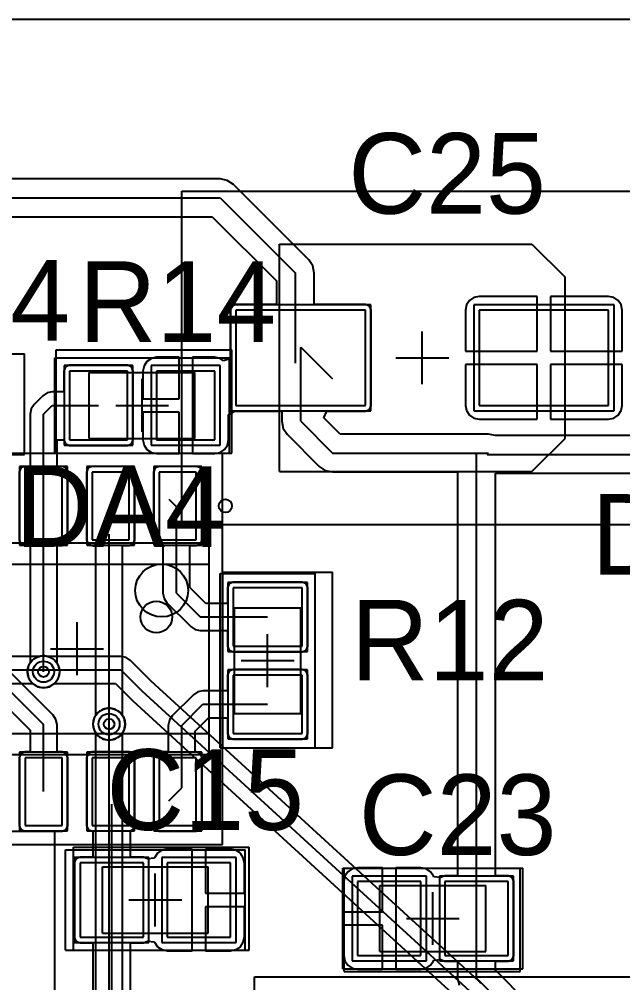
# Model space of a CAD drawing. Header units: millimetres. Extents: x 33 to 142, y 42 to 97.
# Drawn here: x 70.68 to 82.09, y 78.19 to 96.4 of the extents above; entities that cross this region are included whole.
import ezdxf

# ---------------------------------------------------------------- set-up
doc = ezdxf.new("R2010")
doc.units = ezdxf.units.MM
for name, color, linetype in [('BottomLayer', 5, 'Continuous'), ('BottomSolder', 6, 'Continuous'), ('Mechanical13', 56, 'Continuous'), ('Mechanical15', 56, 'Continuous'), ('MultiLayer', 9, 'Continuous'), ('TopLayer', 1, 'Continuous'), ('TopOverlay', 2, 'Continuous'), ('TopPaste', 8, 'Continuous'), ('TopSolder', 216, 'Continuous'), ('ViaHoleLayer', 16, 'Continuous')]:
    doc.layers.add(name, color=color, linetype=linetype)

msp = doc.modelspace()

# ---------------------------------------------------------------- linework, layer by layer
at = {"layer": 'BottomLayer'}
for p, q in [((39.275, 96.4), (94.9, 96.4)), ((71.055, 84.355), (57.025, 84.355)), ((71.135, 84.371), (71.055, 84.355)), ((71.215, 84.355), (71.135, 84.371)), ((72.6, 84.355), (71.215, 84.355)), ((72.697, 84.335), (72.6, 84.355)), ((72.78, 84.28), (72.697, 84.335)), ((73.172, 83.888), (72.78, 84.28)), ((57.025, 84.1), (72.6, 84.1)), ((72.6, 84.1), (72.995, 83.704)), ((57.131, 83.845), (70.924, 83.845)), ((70.924, 83.845), (71.018, 83.782)), ((71.252, 83.782), (71.346, 83.845)), ((71.346, 83.845), (72.494, 83.845)), ((72.494, 83.845), (72.815, 83.524)), ((79.372, 78.216), (73.172, 83.888)), ((71.018, 83.782), (71.135, 83.759)), ((71.135, 83.759), (71.252, 83.782)), ((72.995, 83.704), (79.2, 78.028)), ((72.815, 83.524), (72.82, 83.521)), ((72.82, 83.521), (72.823, 83.516)), ((72.823, 83.516), (78.945, 77.915)), ((72.159, 83.291), (72.092, 83.192)), ((72.258, 83.358), (72.159, 83.291)), ((72.375, 83.381), (72.258, 83.358)), ((72.492, 83.358), (72.375, 83.381)), ((72.591, 83.291), (72.492, 83.358)), ((72.658, 83.192), (72.591, 83.291)), ((72.092, 83.192), (72.069, 83.075)), ((72.069, 83.075), (72.092, 82.958)), ((72.375, 76.375), (72.375, 83.075)), ((72.681, 83.075), (72.658, 83.192)), ((72.658, 82.958), (72.681, 83.075)), ((72.092, 82.958), (72.12, 82.916)), ((72.12, 82.916), (72.12, 76.481)), ((72.63, 82.916), (72.658, 82.958)), ((72.63, 76.375), (72.63, 82.916)), ((79.375, 78.211), (79.372, 78.216)), ((79.38, 78.208), (79.375, 78.211)), ((79.405, 78.171), (79.38, 78.208))]:
    msp.add_line(p, q, dxfattribs=at)
for centre in [(71.135, 84.065), (72.375, 83.075)]:
    msp.add_circle(centre, 0.2, dxfattribs=at)
at = {"layer": 'BottomSolder'}
for centre in [(71.135, 84.065), (72.375, 83.075)]:
    msp.add_circle(centre, 0.302, dxfattribs=at)
at = {"layer": 'Mechanical13'}
for p, q in [((75.6, 92.15), (80.375, 92.15)), ((75.6, 87.85), (75.6, 92.15)), ((80.375, 92.15), (81, 91.525)), ((81, 88.475), (81, 91.525)), ((72, 88.475), (72, 89.725)), ((72, 89.725), (74, 89.725)), ((74, 88.475), (74, 89.725)), ((72, 88.475), (74, 88.475)), ((80.375, 87.85), (81, 88.475)), ((75.6, 87.85), (80.375, 87.85)), ((69.27, 86.5), (74.27, 86.5)), ((74.27, 82.5), (74.27, 86.5)), ((74.75, 83.275), (74.75, 85.275)), ((74.75, 85.275), (76, 85.275)), ((76, 83.275), (76, 85.275)), ((74.75, 83.275), (76, 83.275)), ((69.27, 82.5), (74.27, 82.5)), ((72.25, 80.375), (74.25, 80.375)), ((72.25, 79.125), (72.25, 80.375)), ((74.25, 79.125), (74.25, 80.375)), ((77.5, 80.025), (79.5, 80.025)), ((77.5, 78.775), (77.5, 80.025)), ((79.5, 78.775), (79.5, 80.025)), ((72.25, 79.125), (74.25, 79.125)), ((77.5, 78.775), (79.5, 78.775))]:
    msp.add_line(p, q, dxfattribs=at)
msp.add_circle((73.37, 85.6), 0.5, dxfattribs=at)
at = {"layer": 'Mechanical15'}
for p, q in [((73.75, 93.15), (82.85, 93.15)), ((73.75, 86.85), (73.75, 93.15)), ((78.3, 89.5), (78.3, 90.5)), ((67.375, 90.075), (70.775, 90.075)), ((70.775, 88.175), (70.775, 90.075)), ((71.35, 88.2), (71.35, 90)), ((71.35, 90), (74.65, 90)), ((74.65, 88.2), (74.65, 90)), ((77.8, 90), (78.8, 90)), ((73, 88.6), (73, 89.6)), ((72.5, 89.1), (73.5, 89.1)), ((67.375, 88.175), (70.775, 88.175)), ((69.02, 88.2), (74.52, 88.2)), ((71.35, 88.2), (74.65, 88.2)), ((74.52, 80.8), (74.52, 88.2)), ((73.75, 86.85), (82.85, 86.85)), ((74.475, 82.625), (74.475, 85.925)), ((74.475, 85.925), (76.275, 85.925)), ((76.275, 82.625), (76.275, 85.925)), ((71.77, 84), (71.77, 85)), ((75.375, 83.775), (75.375, 84.775)), ((71.27, 84.5), (72.27, 84.5)), ((74.875, 84.275), (75.875, 84.275)), ((74.475, 82.625), (76.275, 82.625)), ((65.05, 81.05), (71.35, 81.05)), ((71.35, 71.95), (71.35, 81.05)), ((69.02, 80.8), (74.52, 80.8)), ((71.55, 80.7), (74.95, 80.7)), ((71.55, 78.8), (71.55, 80.7)), ((74.95, 78.8), (74.95, 80.7)), ((76.8, 80.35), (80.2, 80.35)), ((76.8, 78.45), (76.8, 80.35)), ((80.2, 78.45), (80.2, 80.35)), ((73.25, 79.25), (73.25, 80.25)), ((78.5, 78.9), (78.5, 79.9)), ((72.75, 79.75), (73.75, 79.75)), ((78, 79.4), (79, 79.4)), ((71.55, 78.8), (74.95, 78.8)), ((76.8, 78.45), (80.2, 78.45)), ((75.125, 72.8), (75.125, 78.3)), ((75.125, 78.3), (82.525, 78.3))]:
    msp.add_line(p, q, dxfattribs=at)
at = {"layer": 'MultiLayer'}
for centre in [(71.135, 84.065), (72.375, 83.075)]:
    msp.add_circle(centre, 0.2, dxfattribs=at)
at = {"layer": 'TopLayer'}
for p, q in [((39.275, 96.4), (94.9, 96.4)), ((74.475, 93.382), (50.375, 93.382)), ((74.612, 93.355), (74.475, 93.382)), ((74.727, 93.277), (74.612, 93.355)), ((76.152, 91.852), (74.727, 93.277)), ((69.9, 93.025), (74.475, 93.025)), ((74.475, 93.025), (75.9, 91.6)), ((70.257, 92.668), (74.327, 92.668)), ((74.327, 92.668), (75.543, 91.452)), ((76.23, 91.737), (76.152, 91.852)), ((76.257, 91.6), (76.23, 91.737)), ((75.543, 91.452), (75.543, 91.008)), ((75.9, 89.9), (75.9, 91.6)), ((76.257, 91.008), (76.257, 91.6)), ((79.192, 91.083), (79.136, 90.999)), ((79.276, 91.139), (79.192, 91.083)), ((79.375, 91.159), (79.276, 91.139)), ((80.473, 91.159), (79.375, 91.159)), ((80.473, 90.127), (80.473, 91.159)), ((81.825, 91.159), (80.727, 91.159)), ((80.727, 91.159), (80.727, 90.127)), ((81.924, 91.139), (81.825, 91.159)), ((82.008, 91.083), (81.924, 91.139)), ((82.064, 90.999), (82.008, 91.083)), ((74.698, 90.977), (74.667, 90.9)), ((74.667, 90.9), (74.667, 89.999)), ((74.775, 91.008), (74.698, 90.977)), ((75.543, 91.008), (74.775, 91.008)), ((77.225, 90.9), (74.775, 90.9)), ((74.775, 90.9), (74.775, 89.1)), ((77.225, 91.008), (76.257, 91.008)), ((77.302, 90.977), (77.225, 91.008)), ((77.225, 89.1), (77.225, 90.9)), ((77.333, 90.9), (77.302, 90.977)), ((77.333, 89.1), (77.333, 90.9)), ((79.136, 90.999), (79.116, 90.9)), ((79.116, 90.9), (79.116, 90.127)), ((81.825, 90.9), (79.375, 90.9)), ((79.375, 90.9), (79.375, 89.1)), ((81.825, 89.1), (81.825, 90.9)), ((82.084, 90.9), (82.064, 90.999)), ((82.084, 90.127), (82.084, 90.9)), ((76, 90.2), (76.6, 89.6)), ((76, 90), (76, 90.2)), ((73.176, 89.989), (73.092, 89.933)), ((73.275, 90.009), (73.176, 89.989)), ((73.698, 90.009), (73.275, 90.009)), ((73.698, 89.227), (73.698, 90.009)), ((74.375, 90.009), (73.952, 90.009)), ((73.952, 90.009), (73.952, 89.1)), ((74.474, 89.989), (74.375, 90.009)), ((74.54, 89.945), (74.474, 89.989)), ((74.667, 89.999), (74.613, 89.966)), ((76, 88.8), (76, 90)), ((79.116, 90.127), (80.473, 90.127)), ((80.727, 90.127), (82.084, 90.127)), ((71.548, 89.827), (71.517, 89.75)), ((71.625, 89.858), (71.548, 89.827)), ((72.725, 89.858), (71.625, 89.858)), ((72.802, 89.827), (72.725, 89.858)), ((72.833, 89.75), (72.802, 89.827)), ((73.036, 89.849), (73.016, 89.75)), ((73.092, 89.933), (73.036, 89.849)), ((74.613, 89.966), (74.54, 89.945)), ((80.473, 89.873), (79.116, 89.873)), ((79.116, 89.873), (79.116, 89.1)), ((80.473, 88.841), (80.473, 89.873)), ((82.084, 89.873), (80.727, 89.873)), ((80.727, 89.873), (80.727, 88.841)), ((82.084, 89.1), (82.084, 89.873)), ((71.517, 89.75), (71.517, 89.355)), ((72.725, 89.75), (71.625, 89.75)), ((71.625, 89.75), (71.625, 88.45)), ((72.725, 88.45), (72.725, 89.75)), ((72.833, 88.45), (72.833, 89.75)), ((73.016, 89.75), (73.016, 89.227)), ((74.375, 89.75), (73.275, 89.75)), ((73.275, 89.75), (73.275, 88.45)), ((74.375, 88.45), (74.375, 89.75)), ((71.12, 89.28), (70.955, 89.115)), ((71.202, 89.335), (71.12, 89.28)), ((71.3, 89.355), (71.202, 89.335)), ((71.517, 89.355), (71.3, 89.355)), ((70.955, 89.115), (70.9, 89.033)), ((71.135, 88.935), (71.3, 89.1)), ((71.3, 89.1), (72.175, 89.1)), ((73.016, 89.227), (73.698, 89.227)), ((73.952, 89.1), (73.952, 88.191)), ((74.775, 89.1), (77.225, 89.1)), ((77.302, 89.023), (77.333, 89.1)), ((79.116, 89.1), (79.136, 89.001)), ((79.375, 89.1), (81.825, 89.1)), ((82.064, 89.001), (82.084, 89.1)), ((70.9, 89.033), (70.88, 88.935)), ((70.88, 88.935), (70.88, 87.948)), ((71.135, 87.2), (71.135, 88.935)), ((73.698, 88.973), (73.016, 88.973)), ((73.016, 88.973), (73.016, 88.45)), ((73.698, 88.191), (73.698, 88.973)), ((74.634, 88.922), (74.761, 88.998)), ((74.634, 88.45), (74.634, 88.922)), ((74.761, 88.998), (74.775, 88.992)), ((74.775, 88.992), (75.643, 88.992)), ((75.643, 88.992), (75.643, 88.8)), ((76.44, 88.865), (76.493, 88.992)), ((76.493, 88.992), (77.225, 88.992)), ((77.225, 88.992), (77.302, 89.023)), ((79.136, 89.001), (79.192, 88.917)), ((79.192, 88.917), (79.276, 88.861)), ((81.924, 88.861), (82.008, 88.917)), ((82.008, 88.917), (82.064, 89.001)), ((71.315, 83.245), (65.705, 88.855)), ((75.643, 88.8), (75.67, 88.663)), ((76, 88.8), (76.6, 88.2)), ((76.748, 88.557), (76.44, 88.865)), ((79.276, 88.861), (79.375, 88.841)), ((79.375, 88.841), (80.473, 88.841)), ((80.727, 88.841), (81.825, 88.841)), ((81.825, 88.841), (81.924, 88.861)), ((65.525, 88.675), (71.135, 83.065)), ((75.67, 88.663), (75.748, 88.548)), ((75.748, 88.548), (76.348, 87.948)), ((79.55, 88.557), (76.748, 88.557)), ((79.676, 88.532), (79.55, 88.557)), ((86.425, 88.532), (79.676, 88.532)), ((65.419, 88.42), (70.88, 82.959)), ((71.39, 87.948), (71.39, 88.45)), ((71.39, 88.45), (71.517, 88.45)), ((71.517, 88.45), (71.548, 88.373)), ((71.548, 88.373), (71.625, 88.342)), ((71.625, 88.45), (72.725, 88.45)), ((71.625, 88.342), (72.725, 88.342)), ((72.725, 88.342), (72.802, 88.373)), ((72.802, 88.373), (72.833, 88.45)), ((73.016, 88.45), (73.036, 88.351)), ((73.036, 88.351), (73.092, 88.267)), ((73.275, 88.45), (74.375, 88.45)), ((74.558, 88.267), (74.614, 88.351)), ((74.614, 88.351), (74.634, 88.45)), ((73.092, 88.267), (73.176, 88.211)), ((73.176, 88.211), (73.275, 88.191)), ((73.275, 88.191), (73.698, 88.191)), ((73.952, 88.191), (74.375, 88.191)), ((74.375, 88.191), (74.474, 88.211)), ((74.474, 88.211), (74.558, 88.267)), ((76.6, 88.2), (79.325, 88.2)), ((79.325, 79.4), (79.325, 88.2)), ((79.325, 88.2), (79.55, 88.2)), ((79.525, 88.175), (79.55, 88.2)), ((79.525, 88.175), (86.425, 88.175)), ((70.708, 87.917), (70.677, 87.84)), ((70.677, 87.84), (70.677, 86.56)), ((70.785, 87.948), (70.708, 87.917)), ((70.88, 87.948), (70.785, 87.948)), ((70.785, 87.84), (70.785, 86.56)), ((71.485, 87.84), (70.785, 87.84)), ((71.485, 87.948), (71.39, 87.948)), ((71.562, 87.917), (71.485, 87.948)), ((71.485, 86.56), (71.485, 87.84)), ((71.593, 87.84), (71.562, 87.917)), ((71.593, 86.56), (71.593, 87.84)), ((71.978, 87.917), (71.947, 87.84)), ((71.947, 87.84), (71.947, 86.56)), ((72.055, 87.948), (71.978, 87.917)), ((72.755, 87.948), (72.055, 87.948)), ((72.055, 87.84), (72.055, 86.56)), ((72.755, 87.84), (72.055, 87.84)), ((72.832, 87.917), (72.755, 87.948)), ((72.755, 86.56), (72.755, 87.84)), ((72.863, 87.84), (72.832, 87.917)), ((72.863, 86.56), (72.863, 87.84)), ((73.248, 87.917), (73.217, 87.84)), ((73.217, 87.84), (73.217, 86.56)), ((73.325, 87.948), (73.248, 87.917)), ((74.025, 87.948), (73.325, 87.948)), ((73.325, 87.84), (73.325, 86.56)), ((74.025, 87.84), (73.325, 87.84)), ((74.102, 87.917), (74.025, 87.948)), ((74.025, 86.56), (74.025, 87.84)), ((74.133, 87.84), (74.102, 87.917)), ((74.133, 86.56), (74.133, 87.84)), ((76.348, 87.948), (76.463, 87.87)), ((76.463, 87.87), (76.6, 87.843)), ((76.6, 87.843), (78.968, 87.843)), ((78.968, 87.843), (78.968, 80.208)), ((79.682, 80.208), (79.682, 87.818)), ((79.682, 87.818), (84.39, 87.818)), ((73.505, 87.325), (73.65, 87.18)), ((71.135, 84.065), (71.135, 87.2)), ((73.65, 85.55), (73.65, 87.18)), ((70.677, 86.56), (70.708, 86.483)), ((70.785, 86.56), (71.485, 86.56)), ((71.562, 86.483), (71.593, 86.56)), ((71.947, 86.56), (71.978, 86.483)), ((72.055, 86.56), (72.755, 86.56)), ((72.375, 83.075), (72.375, 86.665)), ((72.832, 86.483), (72.863, 86.56)), ((73.217, 86.56), (73.248, 86.483)), ((73.325, 86.56), (74.025, 86.56)), ((74.102, 86.483), (74.133, 86.56)), ((70.708, 86.483), (70.785, 86.452)), ((70.785, 86.452), (70.88, 86.452)), ((70.88, 86.452), (70.88, 84.224)), ((71.39, 84.224), (71.39, 86.452)), ((71.39, 86.452), (71.485, 86.452)), ((71.485, 86.452), (71.562, 86.483)), ((71.978, 86.483), (72.055, 86.452)), ((72.055, 86.452), (72.12, 86.452)), ((72.12, 86.452), (72.12, 83.234)), ((72.63, 83.234), (72.63, 86.452)), ((72.63, 86.452), (72.755, 86.452)), ((72.755, 86.452), (72.832, 86.483)), ((73.248, 86.483), (73.325, 86.452)), ((73.325, 86.452), (73.395, 86.452)), ((73.395, 86.452), (73.395, 85.55)), ((73.905, 85.656), (73.905, 86.452)), ((73.905, 86.452), (74.025, 86.452)), ((74.025, 86.452), (74.102, 86.483)), ((74.206, 85.355), (73.905, 85.656)), ((74.648, 85.727), (74.617, 85.65)), ((74.617, 85.65), (74.617, 85.355)), ((74.725, 85.758), (74.648, 85.727)), ((76.025, 85.758), (74.725, 85.758)), ((76.025, 85.65), (74.725, 85.65)), ((74.725, 85.65), (74.725, 84.55)), ((76.102, 85.727), (76.025, 85.758)), ((76.025, 84.55), (76.025, 85.65)), ((76.133, 85.65), (76.102, 85.727)), ((76.133, 84.55), (76.133, 85.65)), ((73.395, 85.55), (73.415, 85.452)), ((73.415, 85.452), (73.47, 85.37)), ((73.65, 85.55), (74.1, 85.1)), ((73.47, 85.37), (73.92, 84.92)), ((74.617, 85.355), (74.206, 85.355)), ((74.1, 85.1), (75.375, 85.1)), ((73.92, 84.92), (74.002, 84.865)), ((74.002, 84.865), (74.1, 84.845)), ((74.1, 84.845), (74.617, 84.845)), ((74.617, 84.845), (74.617, 84.55)), ((74.617, 84.55), (74.648, 84.473)), ((74.725, 84.55), (76.025, 84.55)), ((76.102, 84.473), (76.133, 84.55)), ((74.648, 84.473), (74.725, 84.442)), ((74.725, 84.442), (76.025, 84.442)), ((76.025, 84.442), (76.102, 84.473)), ((70.852, 84.182), (70.829, 84.065)), ((70.88, 84.224), (70.852, 84.182)), ((71.418, 84.182), (71.39, 84.224)), ((71.441, 84.065), (71.418, 84.182)), ((70.829, 84.065), (70.852, 83.948)), ((71.418, 83.948), (71.441, 84.065)), ((74.648, 84.077), (74.617, 84)), ((74.617, 84), (74.617, 83.705)), ((74.725, 84.108), (74.648, 84.077)), ((76.025, 84.108), (74.725, 84.108)), ((76.025, 84), (74.725, 84)), ((74.725, 84), (74.725, 82.9)), ((76.102, 84.077), (76.025, 84.108)), ((76.025, 82.9), (76.025, 84)), ((76.133, 84), (76.102, 84.077)), ((76.133, 82.9), (76.133, 84)), ((70.852, 83.948), (70.919, 83.849)), ((70.919, 83.849), (71.018, 83.782)), ((71.252, 83.782), (71.351, 83.849)), ((71.351, 83.849), (71.418, 83.948)), ((71.018, 83.782), (71.135, 83.759)), ((71.135, 83.759), (71.252, 83.782)), ((73.97, 83.63), (73.57, 83.23)), ((74.052, 83.685), (73.97, 83.63)), ((74.15, 83.705), (74.052, 83.685)), ((74.617, 83.705), (74.15, 83.705)), ((73.75, 83.05), (74.15, 83.45)), ((74.15, 83.45), (75.375, 83.45)), ((71.37, 83.163), (71.315, 83.245)), ((71.135, 81.8), (71.135, 83.065)), ((71.39, 83.065), (71.37, 83.163)), ((71.39, 82.548), (71.39, 83.065)), ((72.092, 83.192), (72.069, 83.075)), ((72.069, 83.075), (72.092, 82.958)), ((72.12, 83.234), (72.092, 83.192)), ((72.658, 83.192), (72.63, 83.234)), ((72.681, 83.075), (72.658, 83.192)), ((72.658, 82.958), (72.681, 83.075)), ((73.515, 83.148), (73.495, 83.05)), ((73.57, 83.23), (73.515, 83.148)), ((74.005, 82.944), (74.256, 83.195)), ((74.256, 83.195), (74.617, 83.195)), ((74.617, 83.195), (74.617, 82.9)), ((70.88, 82.959), (70.88, 82.548)), ((72.092, 82.958), (72.159, 82.859)), ((72.591, 82.859), (72.658, 82.958)), ((73.495, 83.05), (73.495, 82.548)), ((73.75, 81.87), (73.75, 83.05)), ((74.005, 82.548), (74.005, 82.944)), ((74.617, 82.9), (74.648, 82.823)), ((74.725, 82.9), (76.025, 82.9)), ((76.102, 82.823), (76.133, 82.9)), ((72.159, 82.859), (72.258, 82.792)), ((72.258, 82.792), (72.375, 82.769)), ((72.375, 82.769), (72.492, 82.792)), ((72.492, 82.792), (72.591, 82.859)), ((74.648, 82.823), (74.725, 82.792)), ((74.725, 82.792), (76.025, 82.792)), ((76.025, 82.792), (76.102, 82.823)), ((70.708, 82.517), (70.677, 82.44)), ((70.785, 82.548), (70.708, 82.517)), ((70.88, 82.548), (70.785, 82.548)), ((71.485, 82.548), (71.39, 82.548)), ((71.562, 82.517), (71.485, 82.548)), ((71.593, 82.44), (71.562, 82.517)), ((71.978, 82.517), (71.947, 82.44)), ((72.055, 82.548), (71.978, 82.517)), ((72.755, 82.548), (72.055, 82.548)), ((72.832, 82.517), (72.755, 82.548)), ((72.863, 82.44), (72.832, 82.517)), ((73.248, 82.517), (73.217, 82.44)), ((73.325, 82.548), (73.248, 82.517)), ((73.495, 82.548), (73.325, 82.548)), ((74.025, 82.548), (74.005, 82.548)), ((74.102, 82.517), (74.025, 82.548)), ((74.133, 82.44), (74.102, 82.517)), ((70.677, 82.44), (70.677, 81.16)), ((70.785, 82.44), (70.785, 81.16)), ((71.485, 82.44), (70.785, 82.44)), ((71.485, 81.16), (71.485, 82.44)), ((71.593, 81.16), (71.593, 82.44)), ((71.947, 82.44), (71.947, 81.16)), ((72.055, 82.44), (72.055, 81.16)), ((72.755, 82.44), (72.055, 82.44)), ((72.755, 81.16), (72.755, 82.44)), ((72.863, 81.16), (72.863, 82.44)), ((73.217, 82.44), (73.217, 81.16)), ((73.325, 82.44), (73.325, 81.16)), ((74.025, 82.44), (73.325, 82.44)), ((74.025, 81.16), (74.025, 82.44)), ((74.133, 81.16), (74.133, 82.44)), ((73.505, 81.625), (73.75, 81.87)), ((72.424, 74), (72.424, 81.561)), ((70.677, 81.16), (70.708, 81.083)), ((70.708, 81.083), (70.785, 81.052)), ((70.785, 81.16), (71.485, 81.16)), ((71.485, 81.052), (71.562, 81.083)), ((71.562, 81.083), (71.593, 81.16)), ((71.947, 81.16), (71.978, 81.083)), ((71.978, 81.083), (72.055, 81.052)), ((72.055, 81.16), (72.755, 81.16)), ((72.781, 81.063), (72.832, 81.083)), ((72.781, 80.558), (72.781, 81.063)), ((72.832, 81.083), (72.863, 81.16)), ((73.217, 81.16), (73.248, 81.083)), ((73.248, 81.083), (73.325, 81.052)), ((73.325, 81.16), (74.025, 81.16)), ((74.025, 81.052), (74.102, 81.083)), ((74.102, 81.083), (74.133, 81.16)), ((70.785, 81.052), (71.485, 81.052)), ((72.055, 81.052), (72.068, 81.052)), ((72.068, 81.052), (72.068, 80.558)), ((73.325, 81.052), (74.025, 81.052)), ((73.475, 80.709), (73.376, 80.689)), ((73.948, 80.709), (73.475, 80.709)), ((73.948, 79.75), (73.948, 80.709)), ((74.675, 80.709), (74.202, 80.709)), ((74.202, 80.709), (74.202, 79.877)), ((74.774, 80.689), (74.675, 80.709)), ((71.748, 80.527), (71.717, 80.45)), ((71.825, 80.558), (71.748, 80.527)), ((72.068, 80.558), (71.825, 80.558)), ((73.025, 80.558), (72.781, 80.558)), ((73.102, 80.527), (73.025, 80.558)), ((73.234, 80.539), (73.102, 80.526)), ((73.102, 80.526), (73.102, 80.527)), ((73.236, 80.549), (73.234, 80.539)), ((73.292, 80.633), (73.236, 80.549)), ((73.376, 80.689), (73.292, 80.633)), ((74.858, 80.633), (74.774, 80.689)), ((74.914, 80.549), (74.858, 80.633)), ((74.934, 80.45), (74.914, 80.549)), ((71.717, 80.45), (71.717, 79.05)), ((73.025, 80.45), (71.825, 80.45)), ((71.825, 80.45), (71.825, 79.05)), ((73.025, 79.05), (73.025, 80.45)), ((74.675, 80.45), (73.475, 80.45)), ((73.475, 80.45), (73.475, 79.05)), ((74.675, 79.05), (74.675, 80.45)), ((74.934, 79.877), (74.934, 80.45)), ((76.976, 80.339), (76.892, 80.283)), ((77.075, 80.359), (76.976, 80.339)), ((77.548, 80.359), (77.075, 80.359)), ((77.548, 79.527), (77.548, 80.359)), ((78.275, 80.359), (77.802, 80.359)), ((77.802, 80.359), (77.802, 79.4)), ((78.374, 80.339), (78.275, 80.359)), ((78.458, 80.283), (78.374, 80.339)), ((76.836, 80.199), (76.816, 80.1)), ((76.892, 80.283), (76.836, 80.199)), ((78.514, 80.199), (78.458, 80.283)), ((78.516, 80.189), (78.514, 80.199)), ((78.648, 80.176), (78.516, 80.189)), ((78.725, 80.208), (78.648, 80.177)), ((78.648, 80.177), (78.648, 80.176)), ((78.968, 80.208), (78.725, 80.208)), ((79.925, 80.208), (79.682, 80.208)), ((80.002, 80.177), (79.925, 80.208)), ((80.033, 80.1), (80.002, 80.177)), ((76.816, 80.1), (76.816, 79.527)), ((78.275, 80.1), (77.075, 80.1)), ((77.075, 80.1), (77.075, 78.7)), ((78.275, 78.7), (78.275, 80.1)), ((79.925, 80.1), (78.725, 80.1)), ((78.725, 80.1), (78.725, 78.7)), ((79.925, 78.7), (79.925, 80.1)), ((80.033, 78.7), (80.033, 80.1)), ((74.202, 79.877), (74.934, 79.877)), ((73.948, 78.791), (73.948, 79.75)), ((74.934, 79.623), (74.202, 79.623)), ((74.202, 79.623), (74.202, 78.791)), ((74.934, 79.05), (74.934, 79.623)), ((76.816, 79.527), (77.548, 79.527)), ((77.548, 79.273), (76.816, 79.273)), ((76.816, 79.273), (76.816, 78.7)), ((77.548, 78.441), (77.548, 79.273)), ((77.802, 79.4), (77.802, 78.441)), ((79.325, 78.275), (79.325, 79.4)), ((71.717, 79.05), (71.748, 78.973)), ((71.748, 78.973), (71.825, 78.942)), ((71.825, 79.05), (73.025, 79.05)), ((71.825, 78.942), (72.068, 78.942)), ((72.068, 78.942), (72.068, 74.357)), ((72.781, 74.357), (72.781, 78.942)), ((72.781, 78.942), (73.025, 78.942)), ((73.025, 78.942), (73.102, 78.973)), ((73.102, 78.973), (73.102, 78.974)), ((73.102, 78.974), (73.234, 78.961)), ((73.234, 78.961), (73.236, 78.951)), ((73.236, 78.951), (73.292, 78.867)), ((73.475, 79.05), (74.675, 79.05)), ((74.858, 78.867), (74.914, 78.951)), ((74.914, 78.951), (74.934, 79.05)), ((73.292, 78.867), (73.376, 78.811)), ((73.376, 78.811), (73.475, 78.791)), ((73.475, 78.791), (73.948, 78.791)), ((74.202, 78.791), (74.675, 78.791)), ((74.675, 78.791), (74.774, 78.811)), ((74.774, 78.811), (74.858, 78.867)), ((76.816, 78.7), (76.836, 78.601)), ((77.075, 78.7), (78.275, 78.7)), ((78.725, 78.7), (79.925, 78.7)), ((80.002, 78.623), (80.033, 78.7)), ((76.836, 78.601), (76.892, 78.517)), ((76.892, 78.517), (76.976, 78.461)), ((78.374, 78.461), (78.458, 78.517)), ((78.458, 78.517), (78.514, 78.601)), ((78.514, 78.601), (78.516, 78.611)), ((78.516, 78.611), (78.648, 78.624)), ((78.648, 78.624), (78.648, 78.623)), ((78.648, 78.623), (78.725, 78.592)), ((78.725, 78.592), (78.968, 78.592)), ((78.968, 78.592), (78.968, 78.275)), ((79.682, 78.423), (79.682, 78.592)), ((79.682, 78.592), (79.925, 78.592)), ((79.925, 78.592), (80.002, 78.623)), ((76.976, 78.461), (77.075, 78.441)), ((77.075, 78.441), (77.548, 78.441)), ((77.802, 78.441), (78.275, 78.441)), ((78.275, 78.441), (78.374, 78.461)), ((80.293, 77.812), (79.682, 78.423)), ((78.968, 78.275), (78.995, 78.138)), ((79.325, 78.275), (80.145, 77.455))]:
    msp.add_line(p, q, dxfattribs=at)
for centre in [(71.135, 84.065), (72.375, 83.075)]:
    msp.add_circle(centre, 0.2, dxfattribs=at)
at = {"layer": 'TopOverlay'}
for p, q in [((39.275, 96.4), (142.075, 96.4)), ((75.6, 92.15), (80.375, 92.15)), ((75.6, 91.2), (75.6, 92.15)), ((80.375, 92.15), (81, 91.525)), ((81, 91.2), (81, 91.525)), ((71.375, 88.2), (71.375, 90.15)), ((71.375, 90.15), (74.7, 90.15)), ((74.7, 88.2), (74.7, 90.15)), ((75.6, 87.85), (75.6, 88.8)), ((81, 88.475), (81, 88.8)), ((80.375, 87.85), (81, 88.475)), ((71.375, 88.2), (74.7, 88.2)), ((75.6, 87.85), (80.375, 87.85)), ((69.27, 86.1), (74.27, 86.1)), ((74.27, 82.9), (74.27, 86.1)), ((74.525, 85.95), (76.6, 85.95)), ((74.525, 82.625), (74.525, 85.95)), ((76.6, 82.625), (76.6, 85.95)), ((69.27, 82.9), (74.27, 82.9)), ((74.525, 82.625), (76.6, 82.625)), ((71.7, 78.8), (71.7, 80.75)), ((71.7, 80.75), (75.025, 80.75)), ((75.025, 78.8), (75.025, 80.75)), ((76.825, 78.4), (76.825, 80.35)), ((76.825, 80.35), (80.15, 80.35)), ((80.15, 78.4), (80.15, 80.35)), ((71.7, 78.8), (75.025, 78.8)), ((76.825, 78.4), (80.15, 78.4))]:
    msp.add_line(p, q, dxfattribs=at)
for centre, radius in [((74.575, 87.2), 0.125), ((73.27, 85.1), 0.3)]:
    msp.add_circle(centre, radius, dxfattribs=at)
at = {"layer": 'TopPaste'}
for p, q in [((77.225, 90.9), (74.775, 90.9)), ((74.775, 90.9), (74.775, 89.1)), ((77.225, 89.1), (77.225, 90.9)), ((81.825, 90.9), (79.375, 90.9)), ((79.375, 90.9), (79.375, 89.1)), ((81.825, 89.1), (81.825, 90.9)), ((72.725, 89.75), (71.625, 89.75)), ((71.625, 89.75), (71.625, 88.45)), ((72.725, 88.45), (72.725, 89.75)), ((74.375, 89.75), (73.275, 89.75)), ((73.275, 89.75), (73.275, 88.45)), ((74.375, 88.45), (74.375, 89.75)), ((74.775, 89.1), (77.225, 89.1)), ((79.375, 89.1), (81.825, 89.1)), ((71.625, 88.45), (72.725, 88.45)), ((73.275, 88.45), (74.375, 88.45)), ((70.785, 87.84), (70.785, 86.56)), ((71.485, 87.84), (70.785, 87.84)), ((71.485, 86.56), (71.485, 87.84)), ((72.055, 87.84), (72.055, 86.56)), ((72.755, 87.84), (72.055, 87.84)), ((72.755, 86.56), (72.755, 87.84)), ((73.325, 87.84), (73.325, 86.56)), ((74.025, 87.84), (73.325, 87.84)), ((74.025, 86.56), (74.025, 87.84)), ((70.785, 86.56), (71.485, 86.56)), ((72.055, 86.56), (72.755, 86.56)), ((73.325, 86.56), (74.025, 86.56)), ((76.025, 85.65), (74.725, 85.65)), ((74.725, 85.65), (74.725, 84.55)), ((76.025, 84.55), (76.025, 85.65)), ((74.725, 84.55), (76.025, 84.55)), ((76.025, 84), (74.725, 84)), ((74.725, 84), (74.725, 82.9)), ((76.025, 82.9), (76.025, 84)), ((74.725, 82.9), (76.025, 82.9)), ((70.785, 82.44), (70.785, 81.16)), ((71.485, 82.44), (70.785, 82.44)), ((71.485, 81.16), (71.485, 82.44)), ((72.055, 82.44), (72.055, 81.16)), ((72.755, 82.44), (72.055, 82.44)), ((72.755, 81.16), (72.755, 82.44)), ((73.325, 82.44), (73.325, 81.16)), ((74.025, 82.44), (73.325, 82.44)), ((74.025, 81.16), (74.025, 82.44)), ((70.785, 81.16), (71.485, 81.16)), ((72.055, 81.16), (72.755, 81.16)), ((73.325, 81.16), (74.025, 81.16)), ((73.025, 80.45), (71.825, 80.45)), ((71.825, 80.45), (71.825, 79.05)), ((73.025, 79.05), (73.025, 80.45)), ((74.675, 80.45), (73.475, 80.45)), ((73.475, 80.45), (73.475, 79.05)), ((74.675, 79.05), (74.675, 80.45)), ((78.275, 80.1), (77.075, 80.1)), ((77.075, 80.1), (77.075, 78.7)), ((78.275, 78.7), (78.275, 80.1)), ((79.925, 80.1), (78.725, 80.1)), ((78.725, 80.1), (78.725, 78.7)), ((79.925, 78.7), (79.925, 80.1)), ((71.825, 79.05), (73.025, 79.05)), ((73.475, 79.05), (74.675, 79.05)), ((77.075, 78.7), (78.275, 78.7)), ((78.725, 78.7), (79.925, 78.7))]:
    msp.add_line(p, q, dxfattribs=at)
at = {"layer": 'TopSolder'}
for p, q in [((77.327, 91.002), (74.673, 91.002)), ((74.673, 91.002), (74.673, 88.998)), ((77.327, 88.998), (77.327, 91.002)), ((81.927, 91.002), (79.273, 91.002)), ((79.273, 91.002), (79.273, 88.998)), ((81.927, 88.998), (81.927, 91.002)), ((72.827, 89.852), (71.523, 89.852)), ((71.523, 89.852), (71.523, 88.348)), ((72.827, 88.348), (72.827, 89.852)), ((74.477, 89.852), (73.173, 89.852)), ((73.173, 89.852), (73.173, 88.348)), ((74.477, 88.348), (74.477, 89.852)), ((74.673, 88.998), (77.327, 88.998)), ((79.273, 88.998), (81.927, 88.998)), ((71.523, 88.348), (72.827, 88.348)), ((73.173, 88.348), (74.477, 88.348)), ((70.683, 87.942), (70.683, 86.458)), ((71.587, 87.942), (70.683, 87.942)), ((71.587, 86.458), (71.587, 87.942)), ((71.953, 87.942), (71.953, 86.458)), ((72.857, 87.942), (71.953, 87.942)), ((72.857, 86.458), (72.857, 87.942)), ((73.223, 87.942), (73.223, 86.458)), ((74.127, 87.942), (73.223, 87.942)), ((74.127, 86.458), (74.127, 87.942)), ((70.683, 86.458), (71.587, 86.458)), ((71.953, 86.458), (72.857, 86.458)), ((73.223, 86.458), (74.127, 86.458)), ((76.127, 85.752), (74.623, 85.752)), ((74.623, 85.752), (74.623, 84.448)), ((76.127, 84.448), (76.127, 85.752)), ((74.623, 84.448), (76.127, 84.448)), ((76.127, 84.102), (74.623, 84.102)), ((74.623, 84.102), (74.623, 82.798)), ((76.127, 82.798), (76.127, 84.102)), ((74.623, 82.798), (76.127, 82.798)), ((70.683, 82.542), (70.683, 81.058)), ((71.587, 82.542), (70.683, 82.542)), ((71.587, 81.058), (71.587, 82.542)), ((71.953, 82.542), (71.953, 81.058)), ((72.857, 82.542), (71.953, 82.542)), ((72.857, 81.058), (72.857, 82.542)), ((73.223, 82.542), (73.223, 81.058)), ((74.127, 82.542), (73.223, 82.542)), ((74.127, 81.058), (74.127, 82.542)), ((70.683, 81.058), (71.587, 81.058)), ((71.953, 81.058), (72.857, 81.058)), ((73.223, 81.058), (74.127, 81.058)), ((73.127, 80.552), (71.723, 80.552)), ((71.723, 80.552), (71.723, 78.948)), ((73.127, 78.948), (73.127, 80.552)), ((74.777, 80.552), (73.373, 80.552)), ((73.373, 80.552), (73.373, 78.948)), ((74.777, 78.948), (74.777, 80.552)), ((78.377, 80.202), (76.973, 80.202)), ((76.973, 80.202), (76.973, 78.598)), ((78.377, 78.598), (78.377, 80.202)), ((80.027, 80.202), (78.623, 80.202)), ((78.623, 80.202), (78.623, 78.598)), ((80.027, 78.598), (80.027, 80.202)), ((71.723, 78.948), (73.127, 78.948)), ((73.373, 78.948), (74.777, 78.948)), ((76.973, 78.598), (78.377, 78.598)), ((78.623, 78.598), (80.027, 78.598))]:
    msp.add_line(p, q, dxfattribs=at)
for centre in [(71.135, 84.065), (72.375, 83.075)]:
    msp.add_circle(centre, 0.302, dxfattribs=at)
at = {"layer": 'ViaHoleLayer'}
for centre in [(71.135, 84.065), (72.375, 83.075)]:
    msp.add_circle(centre, 0.1, dxfattribs=at)

# ---------------------------------------------------------------- texts
at = {"layer": 'TopOverlay'}
for s, p in [('С25', (76.9, 92.725)), ('C24', (67.9, 90.325)), ('R14', (71.8, 90.3)), ('DA4', (70.6, 86.425)), ('DA7', (81.5, 85.9)), ('R12', (76.95, 83.9)), ('C15', (72.325, 81.075)), ('C23', (77.1, 80.6))]:
    msp.add_text(s, height=1.524, dxfattribs=at).set_placement(p)

doc.saveas('drawing.dxf')
